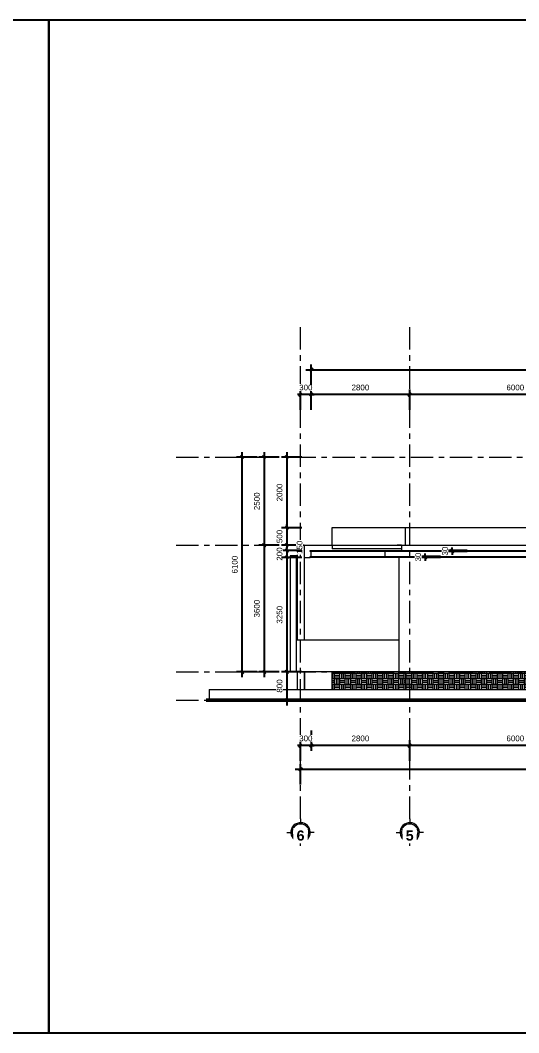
# Model space of a CAD drawing. Header units: millimetres. Extents: x 2164007 to 2324354, y -2513385 to -2308978.
# Drawn here: x 2241779 to 2255938, y -2435714 to -2406936 of the extents above; entities that cross this region are included whole.
import ezdxf

# ---------------------------------------------------------------- set-up
doc = ezdxf.new("R2010")
doc.units = ezdxf.units.MM
doc.linetypes.add('Grid Line', pattern=[22.225, 12.7, -3.175, 3.175, -3.175])
doc.layers.add('5', color=5, linetype='Continuous')
for name, color, linetype, lineweight in [('A-ANNO-DIMS', 211, 'Continuous', 9), ('A-DETL-THIN', 151, 'Continuous', 9), ('A-DETL-WIDE', 214, 'Continuous', 50), ('A-FLOR', 8, 'Continuous', 13), ('A-WALL', 113, 'Continuous', 20), ('A-WALL-PATT', 8, 'Continuous', 50), ('S-BEAM', 8, 'Continuous', 9), ('S-COLS', 52, 'Continuous', 9), ('S-GRID', 8, 'Continuous', 9), ('S-GRID-IDEN', 8, 'Continuous', 9)]:
    doc.layers.add(name, color=color, linetype=linetype, lineweight=lineweight)
doc.styles.add('Arial_1', font='arial.ttf', dxfattribs={"height": 162.282934})
doc.styles.add('Arial_B', font='arialbd.ttf', dxfattribs={"height": 190.266788})
doc.dimstyles.new('Dim_dai_ca_vu', dxfattribs={"dimscale": 304.8, "dimtxt": 165, "dimasz": 0.292969, "dimexe": 0.492126, "dimexo": 0.0625, "dimgap": 0.393701, "dimtad": 1, "dimdec": 0, "dimzin": 0, "dimdsep": 46, "dimtxsty": 'Arial_1', "dimblk1": 'OBLIQUE', "dimblk2": 'OBLIQUE', "dimsah": 1, "dimcen": 0.09, "dimdle": 0.492126, "dimadec": 0, "dimazin": 0, "dimtfac": 1, "dimtdec": 4, "dimtix": 1, "dimtmove": 0, "dimatfit": 3, "dimfxl": 0.984252, "dimfxlon": 1, "dimtvp": 1, "dimtfill": 1, "dimtolj": 1, "dimtzin": 0, "dimarcsym": 2})
doc.dimstyles.new('Dim_dai_ca_vu_1', dxfattribs={"dimscale": 304.8, "dimtxt": 165, "dimasz": 0.292969, "dimexe": 0.492126, "dimexo": 0.0625, "dimgap": 0.393701, "dimtad": 1, "dimdec": 0, "dimzin": 0, "dimdsep": 46, "dimtxsty": 'Arial_1', "dimblk1": 'OBLIQUE', "dimblk2": 'OBLIQUE', "dimsah": 1, "dimcen": 0.09, "dimdle": 0.492126, "dimadec": 0, "dimazin": 0, "dimtfac": 1, "dimtdec": 4, "dimtix": 1, "dimtmove": 0, "dimatfit": 3, "dimfxl": 0.984252, "dimfxlon": 1, "dimtvp": 1, "dimtfill": 1, "dimtolj": 1, "dimtzin": 0, "dimarcsym": 2})

# ---------------------------------------------------------------- blocks, each defined once
blk = doc.blocks.new('Floors 3 - Floors 3-1078498-South')
at = {"layer": 'A-FLOR'}
for p, q in [((-11015, 3280), (-11015, 3420)), ((-8915, 3280), (-8915, 3420)), ((-1515, 3280), (-1515, 3420)), ((10485, 3280), (10485, 3420))]:
    blk.add_line(p, q, dxfattribs=at)
blk = doc.blocks.new('Floors 6 - Floors 3-1090177-South')
at = {"layer": 'A-FLOR'}
for p, q in [((-11045, 3450), (-8945, 3450)), ((-11045, 3420), (-11045, 3450)), ((-8945, 3420), (-11045, 3420)), ((-11045, 3280), (-8945, 3280)), ((-11045, 3250), (-11045, 3280)), ((-8945, 3250), (-11045, 3250)), ((-8945, 3450), (-1485, 3450)), ((-8945, 3420), (-8945, 3450)), ((-1485, 3420), (-8945, 3420)), ((-8945, 3280), (-1485, 3280)), ((-8945, 3250), (-8945, 3280)), ((-1485, 3250), (-8945, 3250)), ((-1485, 3420), (-1485, 3450)), ((-1485, 3250), (-1485, 3280)), ((10515, 3450), (10085, 3450)), ((10515, 3420), (10085, 3420)), ((10515, 3280), (10085, 3280)), ((10515, 3250), (10085, 3250)), ((10515, 3420), (10515, 3450)), ((10515, 3250), (10515, 3280))]:
    blk.add_line(p, q, dxfattribs=at)
blk = doc.blocks.new('Grid - Structural Grid-308830-South')
at = {"layer": 'S-GRID-IDEN'}
for p, q in [((-9315, -2579), (-9315, -2692)), ((-9703, -2967), (-9590, -2967)), ((-8927, -2967), (-9040, -2967)), ((-9315, -3354), (-9315, -3242))]:
    blk.add_line(p, q, dxfattribs=at)
at = {"layer": 'S-GRID-IDEN', "lineweight": 13}
for start, end in [(86.5906, 185.4173), (3.4094, 86.5906), (185.4173, 275.4173), (275.4173, 3.4094)]:
    blk.add_arc((-9315, -2967), 275, start, end, dxfattribs=at)
at = {"layer": 'S-GRID-IDEN'}
for start, end in [(86.5906, 185.4173), (3.4094, 86.5906), (185.4173, 275.4173), (275.4173, 3.4094)]:
    blk.add_arc((-9315, -2967), 238, start, end, dxfattribs=at)
blk = doc.blocks.new('_Oblique')
at = {"color": 0, "linetype": 'ByBlock', "lineweight": -2}
blk.add_line((-0.5, -0.5), (0.5, 0.5), dxfattribs=at)
blk = doc.blocks.new('*D350')
at = {"layer": 'A-ANNO-DIMS', "color": 0, "lineweight": -2}
for p, q in [((2249779, -2419359), (2249198, -2419359)), ((2249348, -2419209), (2249348, -2421509)), ((2249779, -2421359), (2249198, -2421359))]:
    blk.add_line(p, q, dxfattribs=at)
at = {"layer": 'Defpoints', "color": 0}
for p in [(2249798, -2419359), (2249348, -2421359), (2249798, -2421359)]:
    blk.add_point(p, dxfattribs=at)
at = {"layer": 'A-ANNO-DIMS', "color": 0, "lineweight": -2, "xscale": 89.296875, "yscale": 89.296875, "zscale": 89.296875}
for p, rotation in [((2249348, -2419359), 90), ((2249348, -2421359), 270)]:
    blk.add_blockref('_Oblique', p, dxfattribs=dict(at, rotation=rotation))
at = {"layer": 'A-ANNO-DIMS', "color": 0, "insert": (2249145, -2420359), "char_height": 162.3, "attachment_point": 5, "rotation": 90, "style": 'Arial_1', "bg_fill": 3, "box_fill_scale": 1.1, "bg_fill_color": 256, "bg_fill_true_color": 13158600, "bg_fill_transparency": 10678416}
blk.add_mtext('\\A1;2000', dxfattribs=at)
blk = doc.blocks.new('*D351')
at = {"layer": 'A-ANNO-DIMS', "color": 0, "lineweight": -2}
for p, q in [((2249779, -2421359), (2249198, -2421359)), ((2249348, -2421359), (2249348, -2421270)), ((2249348, -2421359), (2249348, -2421859)), ((2249779, -2421859), (2249198, -2421859)), ((2249348, -2421859), (2249348, -2421949))]:
    blk.add_line(p, q, dxfattribs=at)
at = {"layer": 'Defpoints', "color": 0}
for p in [(2249798, -2421359), (2249798, -2421859)]:
    blk.add_point(p, dxfattribs=at)
at = {"layer": 'A-ANNO-DIMS', "color": 0, "lineweight": -2, "xscale": 89.296875, "yscale": 89.296875, "zscale": 89.296875}
for p, rotation in [((2249348, -2421359), 270), ((2249348, -2421859), 90)]:
    blk.add_blockref('_Oblique', p, dxfattribs=dict(at, rotation=rotation))
at = {"layer": 'A-ANNO-DIMS', "color": 0, "insert": (2249145, -2421609), "char_height": 162.3, "attachment_point": 5, "rotation": 90, "style": 'Arial_1', "bg_fill": 3, "box_fill_scale": 1.1, "bg_fill_color": 256, "bg_fill_true_color": 13158600, "bg_fill_transparency": 10666460}
blk.add_mtext('\\A1;500', dxfattribs=at)
at = {"layer": 'Defpoints', "color": 0}
blk.add_point((2249348, -2421859), dxfattribs=at)
blk = doc.blocks.new('*D352')
at = {"layer": 'A-ANNO-DIMS', "color": 0, "lineweight": -2}
for p, q in [((2249779, -2421859), (2249589, -2421859)), ((2249739, -2421859), (2249739, -2421770)), ((2249739, -2421859), (2249739, -2422009)), ((2249779, -2422009), (2249589, -2422009)), ((2249739, -2422009), (2249739, -2422099))]:
    blk.add_line(p, q, dxfattribs=at)
at = {"layer": 'A-ANNO-DIMS', "color": 0, "lineweight": -2, "xscale": 89.296875, "yscale": 89.296875, "zscale": 89.296875}
for p, rotation in [((2249739, -2421859), 270), ((2249739, -2422009), 90)]:
    blk.add_blockref('_Oblique', p, dxfattribs=dict(at, rotation=rotation))
at = {"layer": 'A-ANNO-DIMS', "color": 0, "insert": (2249631, -2422106), "char_height": 162.3, "attachment_point": 1, "rotation": 90, "line_spacing_factor": 0.938532, "style": 'Arial_1', "bg_fill": 3, "box_fill_scale": 1.1, "bg_fill_color": 256, "bg_fill_true_color": 13158600, "bg_fill_transparency": 10668476}
blk.add_mtext('\\A1;150', dxfattribs=at)
at = {"layer": 'Defpoints', "color": 0}
for p in [(2249798, -2421859), (2249739, -2422009), (2249798, -2422009)]:
    blk.add_point(p, dxfattribs=at)
blk = doc.blocks.new('*D353')
at = {"layer": 'A-ANNO-DIMS', "color": 0, "lineweight": -2}
for p, q in [((2249348, -2422009), (2249348, -2421920)), ((2249779, -2422009), (2249198, -2422009)), ((2249779, -2422209), (2249198, -2422209)), ((2249348, -2422009), (2249348, -2422209)), ((2249348, -2422209), (2249348, -2422299))]:
    blk.add_line(p, q, dxfattribs=at)
at = {"layer": 'Defpoints', "color": 0}
for p in [(2249798, -2422009), (2249798, -2422209)]:
    blk.add_point(p, dxfattribs=at)
at = {"layer": 'A-ANNO-DIMS', "color": 0, "lineweight": -2, "xscale": 89.296875, "yscale": 89.296875, "zscale": 89.296875}
for p, rotation in [((2249348, -2422009), 270), ((2249348, -2422209), 90)]:
    blk.add_blockref('_Oblique', p, dxfattribs=dict(at, rotation=rotation))
at = {"layer": 'A-ANNO-DIMS', "color": 0, "insert": (2249145, -2422109), "char_height": 162.3, "attachment_point": 5, "rotation": 90, "style": 'Arial_1', "bg_fill": 3, "box_fill_scale": 1.1, "bg_fill_color": 256, "bg_fill_true_color": 13158600, "bg_fill_transparency": 12559144}
blk.add_mtext('\\A1;200', dxfattribs=at)
at = {"layer": 'Defpoints', "color": 0}
blk.add_point((2249348, -2422209), dxfattribs=at)
blk = doc.blocks.new('*D354')
at = {"layer": 'A-ANNO-DIMS', "color": 0, "lineweight": -2}
for p, q in [((2249779, -2422209), (2249198, -2422209)), ((2249348, -2422059), (2249348, -2425609)), ((2249779, -2425459), (2249198, -2425459))]:
    blk.add_line(p, q, dxfattribs=at)
at = {"layer": 'Defpoints', "color": 0}
for p in [(2249798, -2422209), (2249348, -2425459), (2249798, -2425459)]:
    blk.add_point(p, dxfattribs=at)
at = {"layer": 'A-ANNO-DIMS', "color": 0, "lineweight": -2, "xscale": 89.296875, "yscale": 89.296875, "zscale": 89.296875}
for p, rotation in [((2249348, -2422209), 90), ((2249348, -2425459), 270)]:
    blk.add_blockref('_Oblique', p, dxfattribs=dict(at, rotation=rotation))
at = {"layer": 'A-ANNO-DIMS', "color": 0, "insert": (2249145, -2423834), "char_height": 162.3, "attachment_point": 5, "rotation": 90, "style": 'Arial_1', "bg_fill": 3, "box_fill_scale": 1.1, "bg_fill_color": 256, "bg_fill_true_color": 13158600, "bg_fill_transparency": 12559144}
blk.add_mtext('\\A1;3250', dxfattribs=at)
blk = doc.blocks.new('*D355')
at = {"layer": 'A-ANNO-DIMS', "color": 0, "lineweight": -2}
for p, q in [((2249348, -2425309), (2249348, -2426409)), ((2249779, -2425459), (2249198, -2425459)), ((2249779, -2426259), (2249198, -2426259))]:
    blk.add_line(p, q, dxfattribs=at)
at = {"layer": 'Defpoints', "color": 0}
for p in [(2249798, -2425459), (2249348, -2426259), (2249798, -2426259)]:
    blk.add_point(p, dxfattribs=at)
at = {"layer": 'A-ANNO-DIMS', "color": 0, "lineweight": -2, "xscale": 89.296875, "yscale": 89.296875, "zscale": 89.296875}
for p, rotation in [((2249348, -2425459), 90), ((2249348, -2426259), 270)]:
    blk.add_blockref('_Oblique', p, dxfattribs=dict(at, rotation=rotation))
at = {"layer": 'A-ANNO-DIMS', "color": 0, "insert": (2249145, -2425859), "char_height": 162.3, "attachment_point": 5, "rotation": 90, "style": 'Arial_1', "bg_fill": 3, "box_fill_scale": 1.1, "bg_fill_color": 256, "bg_fill_true_color": 13158600, "bg_fill_transparency": 12559144}
blk.add_mtext('\\A1;800', dxfattribs=at)
blk = doc.blocks.new('*D356')
at = {"layer": 'A-ANNO-DIMS', "color": 0, "lineweight": -2}
for p, q in [((2249135, -2419359), (2248554, -2419359)), ((2248704, -2419209), (2248704, -2422009)), ((2249135, -2421859), (2248554, -2421859))]:
    blk.add_line(p, q, dxfattribs=at)
at = {"layer": 'Defpoints', "color": 0}
for p in [(2249154, -2419359), (2248704, -2421859), (2249154, -2421859)]:
    blk.add_point(p, dxfattribs=at)
at = {"layer": 'A-ANNO-DIMS', "color": 0, "lineweight": -2, "xscale": 89.296875, "yscale": 89.296875, "zscale": 89.296875}
for p, rotation in [((2248704, -2419359), 90), ((2248704, -2421859), 270)]:
    blk.add_blockref('_Oblique', p, dxfattribs=dict(at, rotation=rotation))
at = {"layer": 'A-ANNO-DIMS', "color": 0, "insert": (2248501, -2420609), "char_height": 162.3, "attachment_point": 5, "rotation": 90, "style": 'Arial_1', "bg_fill": 3, "box_fill_scale": 1.1, "bg_fill_color": 256, "bg_fill_true_color": 13158600, "bg_fill_transparency": 16777215}
blk.add_mtext('\\A1;2500', dxfattribs=at)
blk = doc.blocks.new('*D357')
at = {"layer": 'A-ANNO-DIMS', "color": 0, "lineweight": -2}
for p, q in [((2249135, -2421859), (2248554, -2421859)), ((2248704, -2421709), (2248704, -2425609)), ((2249135, -2425459), (2248554, -2425459))]:
    blk.add_line(p, q, dxfattribs=at)
at = {"layer": 'Defpoints', "color": 0}
for p in [(2249154, -2421859), (2248704, -2425459), (2249154, -2425459)]:
    blk.add_point(p, dxfattribs=at)
at = {"layer": 'A-ANNO-DIMS', "color": 0, "lineweight": -2, "xscale": 89.296875, "yscale": 89.296875, "zscale": 89.296875}
for p, rotation in [((2248704, -2421859), 90), ((2248704, -2425459), 270)]:
    blk.add_blockref('_Oblique', p, dxfattribs=dict(at, rotation=rotation))
at = {"layer": 'A-ANNO-DIMS', "color": 0, "insert": (2248501, -2423659), "char_height": 162.3, "attachment_point": 5, "rotation": 90, "style": 'Arial_1', "bg_fill": 3, "box_fill_scale": 1.1, "bg_fill_color": 256, "bg_fill_true_color": 13158600, "bg_fill_transparency": 12559144}
blk.add_mtext('\\A1;3600', dxfattribs=at)
blk = doc.blocks.new('*D358')
at = {"layer": 'A-ANNO-DIMS', "color": 0, "lineweight": -2}
for p, q in [((2248506, -2419359), (2247925, -2419359)), ((2248075, -2419209), (2248075, -2425609)), ((2248506, -2425459), (2247925, -2425459))]:
    blk.add_line(p, q, dxfattribs=at)
at = {"layer": 'Defpoints', "color": 0}
for p in [(2248525, -2419359), (2248075, -2425459), (2248525, -2425459)]:
    blk.add_point(p, dxfattribs=at)
at = {"layer": 'A-ANNO-DIMS', "color": 0, "lineweight": -2, "xscale": 89.296875, "yscale": 89.296875, "zscale": 89.296875}
for p, rotation in [((2248075, -2419359), 90), ((2248075, -2425459), 270)]:
    blk.add_blockref('_Oblique', p, dxfattribs=dict(at, rotation=rotation))
at = {"layer": 'A-ANNO-DIMS', "color": 0, "insert": (2247872, -2422409), "char_height": 162.3, "attachment_point": 5, "rotation": 90, "style": 'Arial_1', "bg_fill": 3, "box_fill_scale": 1.1, "bg_fill_color": 256, "bg_fill_true_color": 13158600, "bg_fill_transparency": 10668572}
blk.add_mtext('\\A1;6100', dxfattribs=at)
blk = doc.blocks.new('*D359')
at = {"layer": 'A-ANNO-DIMS', "color": 0, "lineweight": -2}
for p, q in [((2253716, -2422179), (2253135, -2422179)), ((2253716, -2422209), (2253135, -2422209)), ((2253285, -2422179), (2253285, -2422090)), ((2253285, -2422179), (2253285, -2422209)), ((2253285, -2422209), (2253285, -2422299))]:
    blk.add_line(p, q, dxfattribs=at)
at = {"layer": 'Defpoints', "color": 0}
for p in [(2253735, -2422179), (2253735, -2422209)]:
    blk.add_point(p, dxfattribs=at)
at = {"layer": 'A-ANNO-DIMS', "color": 0, "lineweight": -2, "xscale": 89.296875, "yscale": 89.296875, "zscale": 89.296875}
for p, rotation in [((2253285, -2422179), 270), ((2253285, -2422209), 90)]:
    blk.add_blockref('_Oblique', p, dxfattribs=dict(at, rotation=rotation))
at = {"layer": 'A-ANNO-DIMS', "color": 0, "insert": (2253082, -2422194), "char_height": 162.3, "attachment_point": 5, "rotation": 90, "style": 'Arial_1', "bg_fill": 3, "box_fill_scale": 1.1, "bg_fill_color": 256, "bg_fill_true_color": 13158600, "bg_fill_transparency": 0}
blk.add_mtext('\\A1;30', dxfattribs=at)
at = {"layer": 'Defpoints', "color": 0}
blk.add_point((2253285, -2422209), dxfattribs=at)
blk = doc.blocks.new('*D360')
at = {"layer": 'A-ANNO-DIMS', "color": 0, "lineweight": -2}
for p, q in [((2254047, -2422009), (2254047, -2421920)), ((2254478, -2422009), (2253897, -2422009)), ((2254478, -2422039), (2253897, -2422039)), ((2254047, -2422009), (2254047, -2422039)), ((2254047, -2422039), (2254047, -2422129))]:
    blk.add_line(p, q, dxfattribs=at)
at = {"layer": 'Defpoints', "color": 0}
for p in [(2254497, -2422009), (2254497, -2422039)]:
    blk.add_point(p, dxfattribs=at)
at = {"layer": 'A-ANNO-DIMS', "color": 0, "lineweight": -2, "xscale": 89.296875, "yscale": 89.296875, "zscale": 89.296875}
for p, rotation in [((2254047, -2422009), 270), ((2254047, -2422039), 90)]:
    blk.add_blockref('_Oblique', p, dxfattribs=dict(at, rotation=rotation))
at = {"layer": 'A-ANNO-DIMS', "color": 0, "insert": (2253844, -2422024), "char_height": 162.3, "attachment_point": 5, "rotation": 90, "style": 'Arial_1', "bg_fill": 3, "box_fill_scale": 1.1, "bg_fill_color": 256, "bg_fill_true_color": 13158600, "bg_fill_transparency": 12559660}
blk.add_mtext('\\A1;30', dxfattribs=at)
at = {"layer": 'Defpoints', "color": 0}
blk.add_point((2254047, -2422039), dxfattribs=at)
blk = doc.blocks.new('*D366')
at = {"layer": 'A-ANNO-DIMS', "color": 0, "lineweight": -2}
for p, q in [((2258991, -2417578), (2252691, -2417578)), ((2252841, -2418009), (2252841, -2417428)), ((2258841, -2418009), (2258841, -2417428))]:
    blk.add_line(p, q, dxfattribs=at)
at = {"layer": 'Defpoints', "color": 0}
for p in [(2252841, -2417578), (2252841, -2418028), (2258841, -2418028)]:
    blk.add_point(p, dxfattribs=at)
at = {"layer": 'A-ANNO-DIMS', "color": 0, "lineweight": -2, "xscale": 89.296875, "yscale": 89.296875, "zscale": 89.296875, "rotation": 180}
blk.add_blockref('_Oblique', (2252841, -2417578), dxfattribs=at)
at = {"layer": 'A-ANNO-DIMS', "color": 0, "lineweight": -2, "xscale": 89.296875, "yscale": 89.296875, "zscale": 89.296875}
blk.add_blockref('_Oblique', (2258841, -2417578), dxfattribs=at)
at = {"layer": 'A-ANNO-DIMS', "color": 0, "insert": (2255841, -2417375), "char_height": 162.3, "attachment_point": 5, "style": 'Arial_1', "bg_fill": 3, "box_fill_scale": 1.1, "bg_fill_color": 256, "bg_fill_true_color": 13158600, "bg_fill_transparency": 0}
blk.add_mtext('\\A1;6000', dxfattribs=at)
blk = doc.blocks.new('*D367')
at = {"layer": 'A-ANNO-DIMS', "color": 0, "lineweight": -2}
for p, q in [((2252991, -2417578), (2249891, -2417578)), ((2250041, -2418009), (2250041, -2417428)), ((2252841, -2418009), (2252841, -2417428))]:
    blk.add_line(p, q, dxfattribs=at)
at = {"layer": 'Defpoints', "color": 0}
for p in [(2250041, -2417578), (2250041, -2418028), (2252841, -2418028)]:
    blk.add_point(p, dxfattribs=at)
at = {"layer": 'A-ANNO-DIMS', "color": 0, "lineweight": -2, "xscale": 89.296875, "yscale": 89.296875, "zscale": 89.296875, "rotation": 180}
blk.add_blockref('_Oblique', (2250041, -2417578), dxfattribs=at)
at = {"layer": 'A-ANNO-DIMS', "color": 0, "lineweight": -2, "xscale": 89.296875, "yscale": 89.296875, "zscale": 89.296875}
blk.add_blockref('_Oblique', (2252841, -2417578), dxfattribs=at)
at = {"layer": 'A-ANNO-DIMS', "color": 0, "insert": (2251441, -2417375), "char_height": 162.3, "attachment_point": 5, "style": 'Arial_1', "bg_fill": 3, "box_fill_scale": 1.1, "bg_fill_color": 256, "bg_fill_true_color": 13158600, "bg_fill_transparency": 0}
blk.add_mtext('\\A1;2800', dxfattribs=at)
blk = doc.blocks.new('*D368')
at = {"layer": 'A-ANNO-DIMS', "color": 0, "lineweight": -2}
for p, q in [((2249741, -2417578), (2249651, -2417578)), ((2249741, -2418009), (2249741, -2417428)), ((2250041, -2417578), (2249741, -2417578)), ((2250041, -2418009), (2250041, -2417428)), ((2250041, -2417578), (2250130, -2417578))]:
    blk.add_line(p, q, dxfattribs=at)
at = {"layer": 'Defpoints', "color": 0}
for p in [(2249741, -2418028), (2250041, -2418028)]:
    blk.add_point(p, dxfattribs=at)
at = {"layer": 'A-ANNO-DIMS', "color": 0, "lineweight": -2, "xscale": 89.296875, "yscale": 89.296875, "zscale": 89.296875}
blk.add_blockref('_Oblique', (2249741, -2417578), dxfattribs=at)
at = {"layer": 'A-ANNO-DIMS', "color": 0, "lineweight": -2, "xscale": 89.296875, "yscale": 89.296875, "zscale": 89.296875, "rotation": 180}
blk.add_blockref('_Oblique', (2250041, -2417578), dxfattribs=at)
at = {"layer": 'A-ANNO-DIMS', "color": 0, "insert": (2249891, -2417375), "char_height": 162.3, "attachment_point": 5, "style": 'Arial_1', "bg_fill": 3, "box_fill_scale": 1.1, "bg_fill_color": 256, "bg_fill_true_color": 13158600, "bg_fill_transparency": 16188332}
blk.add_mtext('\\A1;300', dxfattribs=at)
at = {"layer": 'Defpoints', "color": 0}
blk.add_point((2249741, -2417578), dxfattribs=at)
blk = doc.blocks.new('*D369')
at = {"layer": 'A-ANNO-DIMS', "color": 0, "lineweight": -2}
for p, q in [((2250041, -2417301), (2250041, -2416720)), ((2271541, -2417301), (2271541, -2416720)), ((2249891, -2416870), (2271691, -2416870))]:
    blk.add_line(p, q, dxfattribs=at)
at = {"layer": 'Defpoints', "color": 0}
for p in [(2271541, -2416870), (2250041, -2417320), (2271541, -2417320)]:
    blk.add_point(p, dxfattribs=at)
at = {"layer": 'A-ANNO-DIMS', "color": 0, "lineweight": -2, "xscale": 89.296875, "yscale": 89.296875, "zscale": 89.296875, "rotation": 180}
blk.add_blockref('_Oblique', (2250041, -2416870), dxfattribs=at)
at = {"layer": 'A-ANNO-DIMS', "color": 0, "lineweight": -2, "xscale": 89.296875, "yscale": 89.296875, "zscale": 89.296875}
blk.add_blockref('_Oblique', (2271541, -2416870), dxfattribs=at)
at = {"layer": 'A-ANNO-DIMS', "color": 0, "insert": (2260791, -2416667), "char_height": 162.3, "attachment_point": 5, "style": 'Arial_1', "bg_fill": 3, "box_fill_scale": 1.1, "bg_fill_color": 256, "bg_fill_true_color": 13158600, "bg_fill_transparency": 16286236}
blk.add_mtext('\\A1;21500', dxfattribs=at)
blk = doc.blocks.new('*D374')
at = {"layer": 'A-ANNO-DIMS', "color": 0, "lineweight": -2}
for p, q in [((2252841, -2427983), (2252841, -2427402)), ((2258841, -2427983), (2258841, -2427402)), ((2258991, -2427552), (2252691, -2427552))]:
    blk.add_line(p, q, dxfattribs=at)
at = {"layer": 'Defpoints', "color": 0}
for p in [(2252841, -2427552), (2252841, -2428002), (2258841, -2428002)]:
    blk.add_point(p, dxfattribs=at)
at = {"layer": 'A-ANNO-DIMS', "color": 0, "lineweight": -2, "xscale": 89.296875, "yscale": 89.296875, "zscale": 89.296875, "rotation": 180}
blk.add_blockref('_Oblique', (2252841, -2427552), dxfattribs=at)
at = {"layer": 'A-ANNO-DIMS', "color": 0, "lineweight": -2, "xscale": 89.296875, "yscale": 89.296875, "zscale": 89.296875}
blk.add_blockref('_Oblique', (2258841, -2427552), dxfattribs=at)
at = {"layer": 'A-ANNO-DIMS', "color": 0, "insert": (2255841, -2427349), "char_height": 162.3, "attachment_point": 5, "style": 'Arial_1', "bg_fill": 3, "box_fill_scale": 1.1, "bg_fill_color": 256, "bg_fill_true_color": 13158600, "bg_fill_transparency": 16354496}
blk.add_mtext('\\A1;6000', dxfattribs=at)
blk = doc.blocks.new('*D375')
at = {"layer": 'A-ANNO-DIMS', "color": 0, "lineweight": -2}
for p, q in [((2250041, -2427121), (2250041, -2427702)), ((2252841, -2427983), (2252841, -2427402)), ((2252991, -2427552), (2249891, -2427552))]:
    blk.add_line(p, q, dxfattribs=at)
at = {"layer": 'Defpoints', "color": 0}
for p in [(2250041, -2427102), (2250041, -2427552), (2252841, -2428002)]:
    blk.add_point(p, dxfattribs=at)
at = {"layer": 'A-ANNO-DIMS', "color": 0, "lineweight": -2, "xscale": 89.296875, "yscale": 89.296875, "zscale": 89.296875, "rotation": 180}
blk.add_blockref('_Oblique', (2250041, -2427552), dxfattribs=at)
at = {"layer": 'A-ANNO-DIMS', "color": 0, "lineweight": -2, "xscale": 89.296875, "yscale": 89.296875, "zscale": 89.296875}
blk.add_blockref('_Oblique', (2252841, -2427552), dxfattribs=at)
at = {"layer": 'A-ANNO-DIMS', "color": 0, "insert": (2251441, -2427349), "char_height": 162.3, "attachment_point": 5, "style": 'Arial_1', "bg_fill": 3, "box_fill_scale": 1.1, "bg_fill_color": 256, "bg_fill_true_color": 13158600, "bg_fill_transparency": 13385680}
blk.add_mtext('\\A1;2800', dxfattribs=at)
blk = doc.blocks.new('*D376')
at = {"layer": 'A-ANNO-DIMS', "color": 0, "lineweight": -2}
for p, q in [((2250041, -2427121), (2250041, -2427702)), ((2249741, -2427983), (2249741, -2427402)), ((2249741, -2427552), (2249651, -2427552)), ((2250041, -2427552), (2249741, -2427552)), ((2250041, -2427552), (2250130, -2427552))]:
    blk.add_line(p, q, dxfattribs=at)
at = {"layer": 'Defpoints', "color": 0}
for p in [(2250041, -2427102), (2249741, -2428002)]:
    blk.add_point(p, dxfattribs=at)
at = {"layer": 'A-ANNO-DIMS', "color": 0, "lineweight": -2, "xscale": 89.296875, "yscale": 89.296875, "zscale": 89.296875}
blk.add_blockref('_Oblique', (2249741, -2427552), dxfattribs=at)
at = {"layer": 'A-ANNO-DIMS', "color": 0, "lineweight": -2, "xscale": 89.296875, "yscale": 89.296875, "zscale": 89.296875, "rotation": 180}
blk.add_blockref('_Oblique', (2250041, -2427552), dxfattribs=at)
at = {"layer": 'A-ANNO-DIMS', "color": 0, "insert": (2249891, -2427349), "char_height": 162.3, "attachment_point": 5, "style": 'Arial_1', "bg_fill": 3, "box_fill_scale": 1.1, "bg_fill_color": 256, "bg_fill_true_color": 13158600, "bg_fill_transparency": 5767237}
blk.add_mtext('\\A1;300', dxfattribs=at)
at = {"layer": 'Defpoints', "color": 0}
blk.add_point((2249741, -2427552), dxfattribs=at)
blk = doc.blocks.new('*D377')
at = {"layer": 'A-ANNO-DIMS', "color": 0, "lineweight": -2}
for p, q in [((2271191, -2428231), (2249591, -2428231)), ((2249741, -2428662), (2249741, -2428081)), ((2271041, -2428662), (2271041, -2428081))]:
    blk.add_line(p, q, dxfattribs=at)
at = {"layer": 'Defpoints', "color": 0}
for p in [(2249741, -2428231), (2249741, -2428681), (2271041, -2428681)]:
    blk.add_point(p, dxfattribs=at)
at = {"layer": 'A-ANNO-DIMS', "color": 0, "lineweight": -2, "xscale": 89.296875, "yscale": 89.296875, "zscale": 89.296875, "rotation": 180}
blk.add_blockref('_Oblique', (2249741, -2428231), dxfattribs=at)
at = {"layer": 'A-ANNO-DIMS', "color": 0, "lineweight": -2, "xscale": 89.296875, "yscale": 89.296875, "zscale": 89.296875}
blk.add_blockref('_Oblique', (2271041, -2428231), dxfattribs=at)
at = {"layer": 'A-ANNO-DIMS', "color": 0, "insert": (2260391, -2428028), "char_height": 162.3, "attachment_point": 5, "style": 'Arial_1', "bg_fill": 3, "box_fill_scale": 1.1, "bg_fill_color": 256, "bg_fill_true_color": 13158600, "bg_fill_transparency": 10586136}
blk.add_mtext('\\A1;21300', dxfattribs=at)

msp = doc.modelspace()

# ---------------------------------------------------------------- hatches: boundary and pattern name
at = {"layer": 'A-WALL-PATT', "lineweight": 9}
h = msp.add_hatch(dxfattribs=at)
h.set_pattern_fill('FP_16', color=256, style=0, pattern_type=2)
h.set_pattern_definition([(0, (2252840.7, -2426259.24), (152.4, 152.4), [152.4, -152.4]), (0, (2252840.7, -2426208.44), (152.4, 152.4), [152.4, -152.4]), (0, (2252840.7, -2426157.64), (152.4, 152.4), [152.4, -152.4]), (0, (2252840.7, -2426106.84), (152.4, 152.4), [152.4, -152.4]), (90, (2252840.7, -2426106.84), (-152.4, 152.4), [152.4, -152.4]), (90, (2252891.5, -2426106.84), (-152.4, 152.4), [152.4, -152.4]), (90, (2252942.3, -2426106.84), (-152.4, 152.4), [152.4, -152.4]), (90, (2252993.1, -2426106.84), (-152.4, 152.4), [152.4, -152.4])])
h.paths.add_polyline_path([(2250625.7, -2425959.2), (2252725.7, -2425959.2), (2252725.7, -2425459.2), (2250625.7, -2425459.2)], flags=0)
h = msp.add_hatch(dxfattribs=at)
h.set_pattern_fill('FP_15', color=256, style=0, pattern_type=2)
h.set_pattern_definition([(0, (2258840.7, -2426259.24), (152.4, 152.4), [152.4, -152.4]), (0, (2258840.7, -2426208.44), (152.4, 152.4), [152.4, -152.4]), (0, (2258840.7, -2426157.64), (152.4, 152.4), [152.4, -152.4]), (0, (2258840.7, -2426106.84), (152.4, 152.4), [152.4, -152.4]), (90, (2258840.7, -2426106.84), (-152.4, 152.4), [152.4, -152.4]), (90, (2258891.5, -2426106.84), (-152.4, 152.4), [152.4, -152.4]), (90, (2258942.3, -2426106.84), (-152.4, 152.4), [152.4, -152.4]), (90, (2258993.1, -2426106.84), (-152.4, 152.4), [152.4, -152.4])])
h.paths.add_polyline_path([(2253647.5, -2425959.2), (2258725.7, -2425959.2), (2258725.7, -2425459.2), (2252725.7, -2425459.2), (2252725.7, -2425959.2)], flags=0)

# ---------------------------------------------------------------- linework, layer by layer
at = {"layer": '5'}
msp.add_lwpolyline([(2201896, -2435714.3), (2242592.6, -2435714.3), (2242592.6, -2406936), (2201896, -2406936)], close=True, dxfattribs=at)
at = {"layer": 'A-DETL-THIN'}
for p, q in [((2252605.7, -2421859.2), (2252482.4, -2421859.2)), ((2252482.4, -2421859.2), (2252518, -2421859.2)), ((2252605.7, -2421859.2), (2252535.2, -2421859.2)), ((2252535.2, -2421859.2), (2252570.9, -2421859.2))]:
    msp.add_line(p, q, dxfattribs=at)
at = {"layer": 'A-DETL-WIDE'}
msp.add_line((2275755.6, -2426259.2), (2247055.6, -2426259.2), dxfattribs=at)
at = {"layer": 'A-FLOR'}
for p, q in [((2250640.7, -2421859.2), (2250640.7, -2421959.2)), ((2252605.7, -2421959.2), (2250640.7, -2421959.2)), ((2249855.7, -2425459.2), (2249855.7, -2425959.2)), ((2247142.9, -2425959.2), (2269140.7, -2425959.2)), ((2247142.9, -2425959.2), (2247142.9, -2426259.2))]:
    msp.add_line(p, q, dxfattribs=at)
at = {"layer": 'A-WALL'}
for p, q in [((2258955.7, -2421359.2), (2250625.7, -2421359.2)), ((2250625.7, -2421359.2), (2250625.7, -2421859.2)), ((2252725.7, -2421859.2), (2252725.7, -2421359.2)), ((2250625.7, -2421859.2), (2258955.7, -2421859.2)), ((2252605.7, -2421859.2), (2252605.7, -2422009.2)), ((2249625.7, -2422159.2), (2249444.8, -2422159.2)), ((2249444.8, -2422159.2), (2249444.8, -2425459.2)), ((2249625.7, -2425459.2), (2249625.7, -2422159.2)), ((2252545.7, -2425459.2), (2252545.7, -2422209.2)), ((2252545.7, -2424559.2), (2249625.7, -2424559.2)), ((2258955.7, -2425459.2), (2249444.8, -2425459.2)), ((2250625.7, -2425459.2), (2250625.7, -2425959.2)), ((2252725.7, -2425459.2), (2252725.7, -2425959.2))]:
    msp.add_line(p, q, dxfattribs=at)
at = {"layer": 'S-BEAM'}
for p, q in [((2249840.7, -2421859.2), (2250625.7, -2421859.2)), ((2249840.7, -2421859.2), (2249840.7, -2422209.2)), ((2249840.7, -2422209.2), (2250010.7, -2422209.2))]:
    msp.add_line(p, q, dxfattribs=at)
at = {"layer": 'S-COLS'}
for p, q in [((2249640.7, -2421859.2), (2249640.7, -2424559.2)), ((2249840.7, -2421859.2), (2249640.7, -2421859.2)), ((2249840.7, -2421859.2), (2249840.7, -2424559.2)), ((2249640.7, -2425459.2), (2249640.7, -2425959.2)), ((2249840.7, -2425459.2), (2249840.7, -2425959.2))]:
    msp.add_line(p, q, dxfattribs=at)
at = {"layer": 'S-GRID', "linetype": 'Grid Line', "ltscale": 50}
for p, q in [((2249740.7, -2429631.3), (2249740.7, -2415620.8)), ((2252840.7, -2429631.3), (2252840.7, -2415620.8)), ((2246204.6, -2419359.2), (2278712.6, -2419359.2)), ((2246204.6, -2421859.2), (2278712.6, -2421859.2)), ((2246204.6, -2425459.2), (2278712.6, -2425459.2)), ((2246204.6, -2426259.2), (2277569.6, -2426259.2))]:
    msp.add_line(p, q, dxfattribs=at)

# ---------------------------------------------------------------- block references
at = {"layer": 'A-FLOR'}
for name in ['Floors 6 - Floors 3-1090177-South', 'Floors 3 - Floors 3-1078498-South']:
    msp.add_blockref(name, (2261055.6, -2425459.2), dxfattribs=at)
at = {"layer": 'S-GRID-IDEN'}
for p in [(2259055.8, -2427052.3), (2262155.8, -2427052.3)]:
    msp.add_blockref('Grid - Structural Grid-308830-South', p, dxfattribs=at)

# ---------------------------------------------------------------- next in the draw order: texts
at = {"layer": 'S-GRID-IDEN', "char_height": 289.967, "width": 260.604, "attachment_point": 2, "line_spacing_factor": 0.938532, "style": 'Arial_B', "bg_fill": 3, "box_fill_scale": 1.25, "bg_fill_color": 0, "bg_fill_transparency": 0}
for s, insert in [('\\fArial|b1|i0|c163|p34|;6', (2249740.6, -2429963.9)), ('\\fArial|b1|i0|c163|p34|;5', (2252840.6, -2429963.9))]:
    msp.add_mtext(s, dxfattribs=dict(at, insert=insert))

# ---------------------------------------------------------------- next in the draw order: dimensions: what is measured, and where the dimension line sits
at = {"layer": 'A-ANNO-DIMS'}
for base, p1, p2, picture, middle in [((2252840.7, -2417578.2), (2258840.7, -2418028.2), (2252840.7, -2418028.2), '*D366', (2255840.7, -2417375.4)), ((2252840.7, -2427552.3), (2258840.7, -2428002.3), (2252840.7, -2428002.3), '*D374', (2255840.7, -2427349.4))]:
    dim = msp.add_linear_dim(base=base, p1=p1, p2=p2, dimstyle='Dim_dai_ca_vu', override={"dimpost": '<>', "dimfxl": 6000}, dxfattribs=at)
    dim.commit()
    dim.dimension.update_dxf_attribs({"geometry": picture, "text_midpoint": middle})
for base, p1, p2, override, picture, middle in [((2249348, -2421359.2), (2249798, -2419359.2), (2249798, -2421359.2), {"dimpost": '<>', "dimfxl": 2000}, '*D350', (2249145.1, -2420359.2)), ((2253284.7, -2422209.2), (2253734.7, -2422179.2), (2253734.7, -2422209.2), {"dimpost": '<>', "dimfxl": 30}, '*D359', (2253081.8, -2422194.2))]:
    dim = msp.add_linear_dim(base=base, p1=p1, p2=p2, angle=90, dimstyle='Dim_dai_ca_vu', override=override, dxfattribs=at)
    dim.commit()
    dim.dimension.update_dxf_attribs({"geometry": picture, "text_midpoint": middle})

# ---------------------------------------------------------------- next in the draw order: dimensions: what is measured, and where the dimension line sits
for base, p1, p2, override, picture, middle in [((2250040.7, -2417578.2), (2252840.7, -2418028.2), (2250040.7, -2418028.2), {"dimpost": '<>', "dimfxl": 2800}, '*D367', (2251440.7, -2417375.4)), ((2250040.7, -2427552.3), (2252840.7, -2428002.3), (2250040.7, -2427102.3), {"dimpost": '<>', "dimfxl": 2941.088234}, '*D375', (2251440.7, -2427349.4))]:
    dim = msp.add_linear_dim(base=base, p1=p1, p2=p2, dimstyle='Dim_dai_ca_vu', override=override, dxfattribs=at)
    dim.commit()
    dim.dimension.update_dxf_attribs({"geometry": picture, "text_midpoint": middle})
for base, p1, p2, override, picture, middle in [((2249348, -2421859.2), (2249798, -2421359.2), (2249798, -2421859.2), {"dimpost": '<>', "dimfxl": 500}, '*D351', (2249145.1, -2421609.2)), ((2254046.7, -2422039.2), (2254496.7, -2422009.2), (2254496.7, -2422039.2), {"dimpost": '<>', "dimfxl": 30}, '*D360', (2253843.8, -2422024.2))]:
    dim = msp.add_linear_dim(base=base, p1=p1, p2=p2, angle=90, dimstyle='Dim_dai_ca_vu', override=override, dxfattribs=at)
    dim.commit()
    dim.dimension.update_dxf_attribs({"geometry": picture, "text_midpoint": middle})

# ---------------------------------------------------------------- next in the draw order: dimensions: what is measured, and where the dimension line sits
for base, p1, p2, override, picture, middle in [((2249740.7, -2417578.2), (2250040.7, -2418028.2), (2249740.7, -2418028.2), {"dimpost": '<>', "dimfxl": 300}, '*D368', (2249890.7, -2417375.3)), ((2249740.7, -2427552.3), (2250040.7, -2427102.3), (2249740.7, -2428002.3), {"dimpost": '<>', "dimfxl": 948.683298}, '*D376', (2249890.7, -2427349.4))]:
    dim = msp.add_linear_dim(base=base, p1=p1, p2=p2, dimstyle='Dim_dai_ca_vu', override=override, dxfattribs=at)
    dim.commit()
    dim.dimension.update_dxf_attribs({"geometry": picture, "text_midpoint": middle})
dim = msp.add_linear_dim(base=(2249739.5, -2422009.2), p1=(2249798, -2421859.2), p2=(2249798, -2422009.2), angle=90, dimstyle='Dim_dai_ca_vu_1', override={"dimpost": '<>', "dimfxl": 150}, dxfattribs=at)
dim.commit()
dim.dimension.update_dxf_attribs({"geometry": '*D352', "text_midpoint": (2249739.5, -2421934.2), "dimtype": 128, "text_rotation": 90})

# ---------------------------------------------------------------- next in the draw order: dimensions: what is measured, and where the dimension line sits
for base, p1, p2, override, picture, middle in [((2271540.7, -2416870.4), (2250040.7, -2417320.4), (2271540.7, -2417320.4), {"dimpost": '<>', "dimfxl": 21500}, '*D369', (2260790.7, -2416667.5)), ((2249740.7, -2428230.8), (2271040.7, -2428680.8), (2249740.7, -2428680.8), {"dimpost": '<>', "dimfxl": 21300}, '*D377', (2260390.7, -2428027.9))]:
    dim = msp.add_linear_dim(base=base, p1=p1, p2=p2, dimstyle='Dim_dai_ca_vu', override=override, dxfattribs=at)
    dim.commit()
    dim.dimension.update_dxf_attribs({"geometry": picture, "text_midpoint": middle})
dim = msp.add_linear_dim(base=(2249348, -2422209.2), p1=(2249798, -2422009.2), p2=(2249798, -2422209.2), angle=90, dimstyle='Dim_dai_ca_vu', override={"dimpost": '<>', "dimfxl": 200}, dxfattribs=at)
dim.commit()
dim.dimension.update_dxf_attribs({"geometry": '*D353', "text_midpoint": (2249145.1, -2422109.2)})

# ---------------------------------------------------------------- next in the draw order: dimensions: what is measured, and where the dimension line sits
dim = msp.add_linear_dim(base=(2249348, -2425459.2), p1=(2249798, -2422209.2), p2=(2249798, -2425459.2), angle=90, dimstyle='Dim_dai_ca_vu', override={"dimpost": '<>', "dimfxl": 3250}, dxfattribs=at)
dim.commit()
dim.dimension.update_dxf_attribs({"geometry": '*D354', "text_midpoint": (2249145.1, -2423834.2)})

# ---------------------------------------------------------------- next in the draw order: dimensions: what is measured, and where the dimension line sits
for base, p1, p2, override, picture, middle in [((2248704, -2421859.2), (2249154, -2419359.2), (2249154, -2421859.2), {"dimpost": '<>', "dimfxl": 2500}, '*D356', (2248501.1, -2420609.2)), ((2249348, -2426259.2), (2249798, -2425459.2), (2249798, -2426259.2), {"dimpost": '<>', "dimfxl": 800}, '*D355', (2249145.1, -2425859.2))]:
    dim = msp.add_linear_dim(base=base, p1=p1, p2=p2, angle=90, dimstyle='Dim_dai_ca_vu', override=override, dxfattribs=at)
    dim.commit()
    dim.dimension.update_dxf_attribs({"geometry": picture, "text_midpoint": middle})

# ---------------------------------------------------------------- next in the draw order: dimensions: what is measured, and where the dimension line sits
dim = msp.add_linear_dim(base=(2248704, -2425459.2), p1=(2249154, -2421859.2), p2=(2249154, -2425459.2), angle=90, dimstyle='Dim_dai_ca_vu', override={"dimpost": '<>', "dimfxl": 3600}, dxfattribs=at)
dim.commit()
dim.dimension.update_dxf_attribs({"geometry": '*D357', "text_midpoint": (2248501.1, -2423659.2)})

# ---------------------------------------------------------------- next in the draw order: dimensions: what is measured, and where the dimension line sits
dim = msp.add_linear_dim(base=(2248075.3, -2425459.2), p1=(2248525.3, -2419359.2), p2=(2248525.3, -2425459.2), angle=90, dimstyle='Dim_dai_ca_vu', override={"dimpost": '<>', "dimfxl": 6100}, dxfattribs=at)
dim.commit()
dim.dimension.update_dxf_attribs({"geometry": '*D358', "text_midpoint": (2247872.4, -2422409.2)})

# ---------------------------------------------------------------- next in the draw order: linework, layer by layer
at = {"layer": '5'}
msp.add_lwpolyline([(2242592.6, -2435714.3), (2283289.3, -2435714.3), (2283289.3, -2406936), (2242592.6, -2406936)], close=True, dxfattribs=at)

doc.saveas('drawing.dxf')
